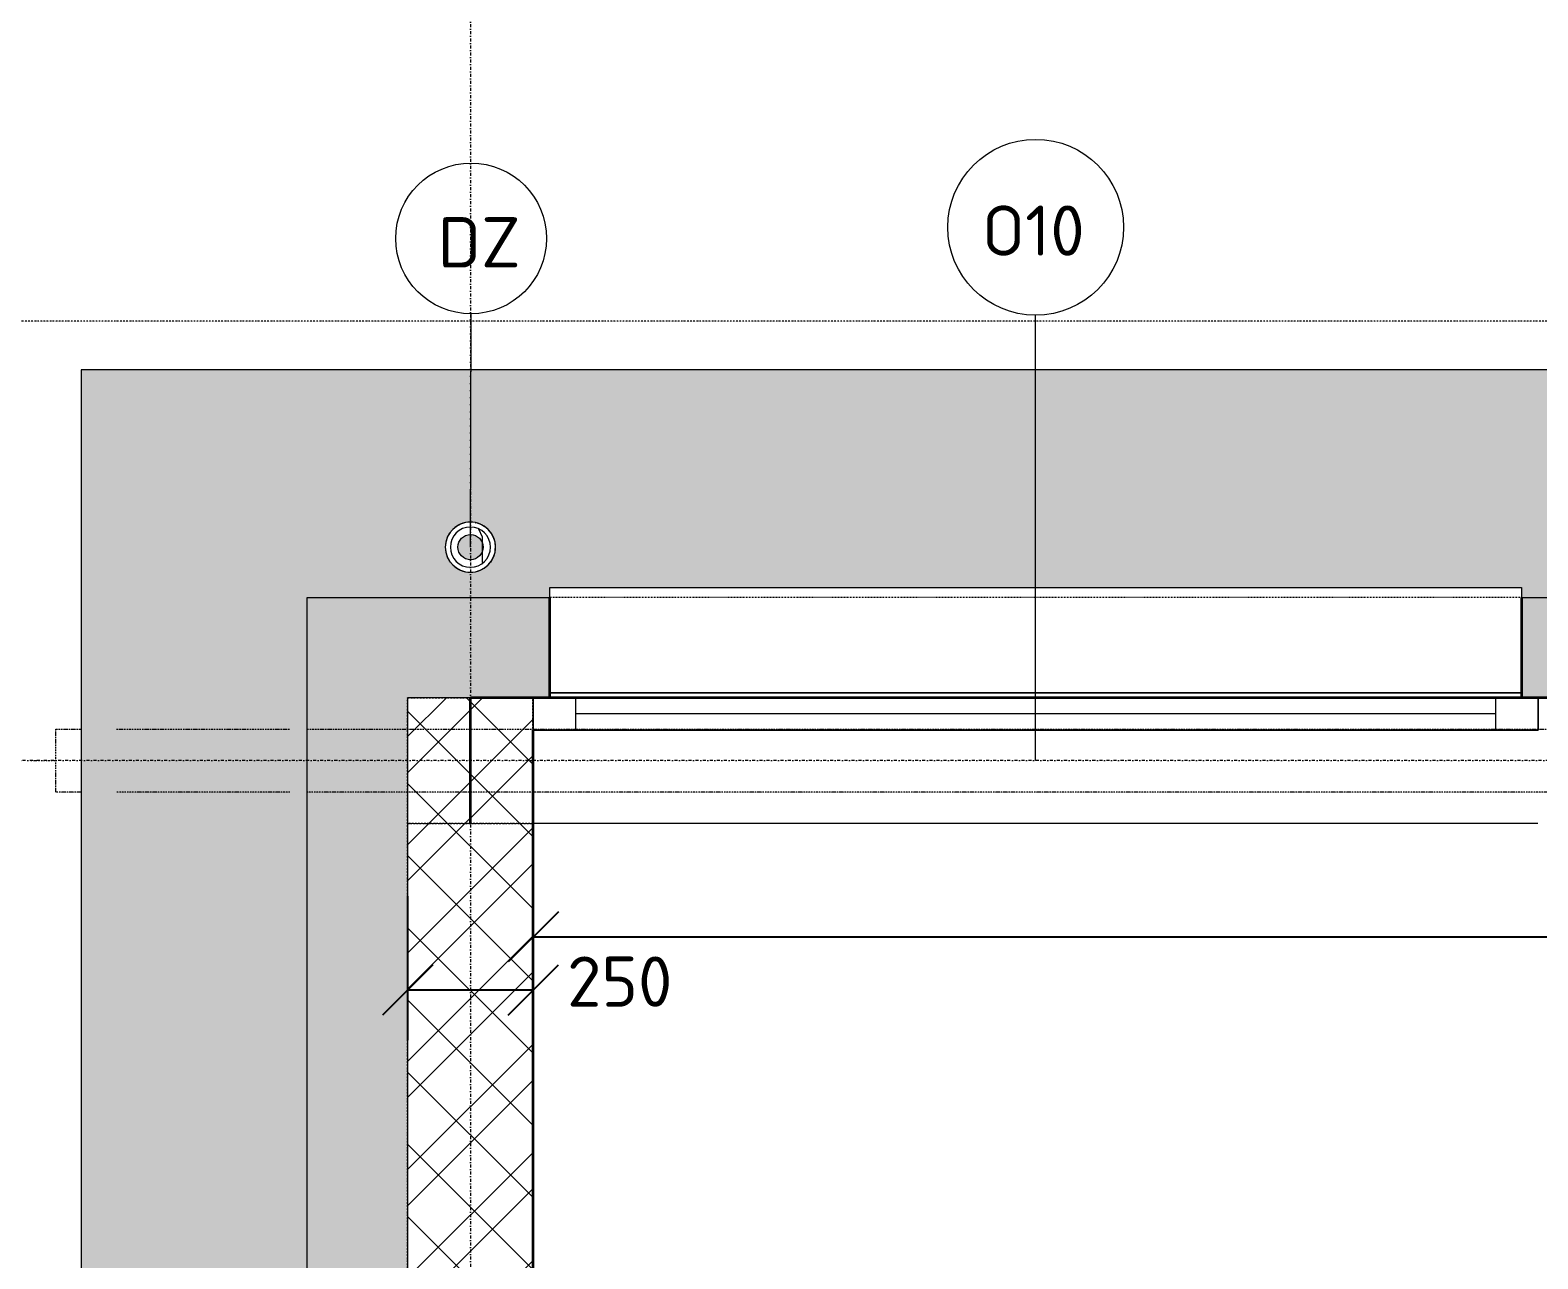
# Model space of a CAD drawing. Extents: x 43000 to 200282, y 3579 to 63943.
# Drawn here: x 45618 to 48619, y 16061 to 18507 of the extents above; entities that cross this region are included whole.
import ezdxf

# ---------------------------------------------------------------- set-up
doc = ezdxf.new("R2010")
doc.units = 0
doc.header["$MEASUREMENT"] = 0
for name, pattern in [('_Bodkočiarka 2_1_5_1_5', [5, 2, -1.5, 0, -1.5]), ('Bodkočiarkovaná 3mm', [5, 3, -1, 0, -1]), ('Bodkočiarkovaná 4mm', [6, 4, -1, 0, -1]), ('Bodkočiarkovaná 6mm', [14, 6, -4, 0, -4]), ('ciarkovana 1_5mm', [3, 1.5, -1.5]), ('Nad rovinou rezu _viditeľná hrana_', [6, 3, -1.5, 0, -1.5])]:
    doc.linetypes.add(name, pattern=pattern)
doc.layers.get('Defpoints').update_dxf_attribs({"color": 242, "linetype": 'CONTINUOUS'})
for name, color, linetype, lineweight in [('0-1', 7, 'CONTINUOUS', 5), ('_Thin Lines_', 7, 'CONTINUOUS', 18), ('Architrave', 7, 'Bodkočiarkovaná 4mm', 9), ('Bodkočiarkovaná_0_18_čierna', 7, '_Bodkočiarka 2_1_5_1_5', 9), ('Common Edges', 7, 'CONTINUOUS', 18), ('Dimensions', 7, 'CONTINUOUS', 9), ('Frame_Mullion', 7, 'CONTINUOUS', 18), ('Generic Annotations', 7, 'CONTINUOUS', 9), ('Generic Models', 7, 'CONTINUOUS', 9), ('Grids-1', 7, 'Bodkočiarkovaná 6mm', 9), ('Walls', 7, 'CONTINUOUS', 18), ('Walls-2', 7, 'CONTINUOUS', 35), ('Walls-3', 7, 'CONTINUOUS', 35), ('Window Tags', 7, 'CONTINUOUS', 9), ('Windows', 7, 'CONTINUOUS', 18)]:
    doc.layers.add(name, color=color, linetype=linetype, lineweight=lineweight)
for name, color, linetype, lineweight, true_color in [('_Hidden Lines_-1', 9, 'ciarkovana 1_5mm', 18, 0x808080), ('Cut Pattern-1', 7, 'CONTINUOUS', 9, 0x787878), ('Cut Pattern-2', 9, 'CONTINUOUS', 9, 0x808080), ('Detail Items-2', 7, 'CONTINUOUS', 9, 0xc0c0c0), ('Floors-1', 7, 'Nad rovinou rezu _viditeľná hrana_', 9, 0x666666), ('Nad rovinou rezu-1', 7, 'Bodkočiarkovaná 3mm', 9, 0xc0c0c0), ('Roofs-1', 7, 'Nad rovinou rezu _viditeľná hrana_', 9, 0x666666), ('Surface Pattern-1', 7, 'CONTINUOUS', 9, 0xc0c0c0), ('Walls-1', 7, 'Nad rovinou rezu _viditeľná hrana_', 9, 0x666666)]:
    doc.layers.add(name, color=color, linetype=linetype, lineweight=lineweight, true_color=true_color)
doc.layers.add('koty', color=7, linetype='CONTINUOUS')
doc.styles.add('ISOCPEUR_2', font='isocpeur.ttf', dxfattribs={"height": 100})
doc.styles.add('ISOCPEUR_3', font='isocpeur.ttf', dxfattribs={"height": 70})
doc.dimstyles.new('CS_Priebežná_-_2_0_mm__stavbárska_čiarka_čERVENA', dxfattribs={"dimscale": 304.8, "dimtxt": 99.598118, "dimasz": 0.328084, "dimexe": 0.328084, "dimexo": 0.0625, "dimgap": 0, "dimtad": 1, "dimdec": 0, "dimrnd": 5, "dimzin": 0, "dimdsep": 46, "dimtxsty": 'ISOCPEUR_2', "dimblk1": 'OBLIQUE', "dimblk2": 'OBLIQUE', "dimsah": 1, "dimcen": 0.09, "dimazin": 0, "dimtfac": 1, "dimtdec": 4, "dimtix": 1, "dimtmove": 0, "dimatfit": 3, "dimfxl": 0.328084, "dimfxlon": 1, "dimtvp": 1, "dimtolj": 1, "dimtzin": 0, "dimarcsym": 2})
doc.dimstyles.new('CS_Priebežná_-_2_0_mm__stavbárska_čiarka_čERVENA_1', dxfattribs={"dimscale": 304.8, "dimtxt": 99.598118, "dimasz": 0.328084, "dimexe": 0.328084, "dimexo": 0.0625, "dimgap": 0, "dimtad": 1, "dimdec": 0, "dimrnd": 5, "dimzin": 0, "dimdsep": 46, "dimtxsty": 'ISOCPEUR_2', "dimblk1": 'OBLIQUE', "dimblk2": 'OBLIQUE', "dimsah": 1, "dimcen": 0.09, "dimazin": 0, "dimtfac": 1, "dimtdec": 4, "dimtix": 1, "dimtmove": 2, "dimatfit": 3, "dimfxl": 0.328084, "dimfxlon": 1, "dimtvp": 1, "dimtolj": 1, "dimtzin": 0, "dimarcsym": 2})

# ---------------------------------------------------------------- blocks, each defined once
blk = doc.blocks.new('VOJTEK_2026_STAT_v2_IFC_export_rvt-1-PODLAHA 1NP')
at = {"layer": 'Walls'}
blk.add_line((-7043.3, 4327.8), (-9042.9, 4327.8), dxfattribs=at)
at = {"layer": 'Walls-1'}
for p, q in [((-9043.3, 4577.8), (-9293.3, 4577.8)), ((-9293.3, 4577.8), (-9293.3, 4327.8)), ((-9043.3, 4327.8), (-9043.3, 4577.8)), ((-9293.3, 4327.8), (-9043.3, 4327.8)), ((-9293.3, 4327.8), (-9293.3, -1622.2)), ((-9043.3, 4327.8), (-9293.3, 4327.8)), ((-9043.3, -1622.2), (-9043.3, 4327.8))]:
    blk.add_line(p, q, dxfattribs=at)
blk = doc.blocks.new('Francúzske okno - 2000_2400-6322956-PODLAHA 1NP')
at = {"layer": 'Architrave'}
blk.add_line((-900, 125), (1100, 125), dxfattribs=at)
at = {"layer": 'Frame_Mullion'}
for p, q in [((-900, 61), (-900, 125)), ((-900, 125), (1100, 125)), ((-816, 125), (-816, 61)), ((1016, 61), (1016, 125)), ((1100, 125), (1100, 61)), ((1016, 93), (-816, 93)), ((1100, 61), (-900, 61))]:
    blk.add_line(p, q, dxfattribs=at)
at = {"layer": 'Windows'}
for p, q in [((1100, 125), (-900, 125)), ((-900, 125), (-900, 61)), ((1100, 61), (1100, 125)), ((-900, 61), (1100, 61))]:
    blk.add_line(p, q, dxfattribs=at)
blk = doc.blocks.new('CS_Nosnik obdlznikovy1 - 125x125-6510460-PODLAHA 1NP')
at = {"layer": 'Nad rovinou rezu-1'}
for p, q in [((-1375, 62.5), (-1325, 62.5)), ((-1375, -62.5), (-1375, 62.5)), ((-1254.6, 62.5), (-909.2, 62.5)), ((-875, 62.5), (7138.5, 62.5)), ((-1325, -62.5), (-1375, -62.5)), ((-909.2, -62.5), (-1254.6, -62.5)), ((7138.5, -62.5), (-875, -62.5))]:
    blk.add_line(p, q, dxfattribs=at)
blk = doc.blocks.new('Parapet-vonkajsi - Parapet-vonkajsi-6623184-PODLAHA 1NP')
at = {"layer": '_Hidden Lines_-1'}
blk.add_line((-967, -200), (967, -200), dxfattribs=at)
at = {"layer": 'Generic Models'}
for p, q in [((967, -10), (-967, -10)), ((-967, -10), (967, -10))]:
    blk.add_line(p, q, dxfattribs=at)
blk = doc.blocks.new('Poznamka2 - KRUZOK 2-5481640-PODLAHA 1NP')
at = {"layer": 'Generic Annotations'}
blk.add_circle((0, 0), 3, dxfattribs=at)
blk = doc.blocks.new('Popis okna1 - Popis okna-4947703-PODLAHA 1NP')
at = {"layer": 'Window Tags'}
blk.add_circle((0, 0), 3.5, dxfattribs=at)
blk = doc.blocks.new('_Oblique')
at = {"layer": 'koty', "color": 0, "lineweight": -2}
blk.add_line((-0.5, -0.5), (0.5, 0.5), dxfattribs=at)
blk = doc.blocks.new('*D368')
at = {"layer": 'Defpoints', "color": 0, "transparency": 16777216}
for p in [(46369.8, 16801.6), (46619.8, 16801.6), (46619.8, 16595.9)]:
    blk.add_point(p, dxfattribs=at)
at = {"layer": 'Dimensions', "color": 0, "lineweight": -2, "transparency": 16777216}
for p, q in [((46369.8, 16782.5), (46369.8, 16495.9)), ((46619.8, 16782.5), (46619.8, 16495.9)), ((46369.8, 16595.9), (46619.8, 16595.9))]:
    blk.add_line(p, q, dxfattribs=at)
at = {"layer": 'Dimensions', "color": 0, "lineweight": -2, "transparency": 16777216, "xscale": 100, "yscale": 100, "zscale": 100, "rotation": 180}
blk.add_blockref('_Oblique', (46369.8, 16595.9), dxfattribs=at)
at = {"layer": 'Dimensions', "color": 0, "lineweight": -2, "transparency": 16777216, "xscale": 100, "yscale": 100, "zscale": 100}
blk.add_blockref('_Oblique', (46619.8, 16595.9), dxfattribs=at)
at = {"layer": 'Dimensions', "color": 0, "transparency": 16777216, "insert": (46687.2, 16662.6), "char_height": 100, "width": 255.124, "attachment_point": 1, "line_spacing_factor": 1.149209, "style": 'ISOCPEUR_2'}
blk.add_mtext('\\A1;250', dxfattribs=at)
blk = doc.blocks.new('*D369')
at = {"layer": 'Defpoints', "color": 0, "transparency": 16777216}
for p in [(46619.8, 16801.6), (54055.2, 16801.6), (54055.2, 16701.6)]:
    blk.add_point(p, dxfattribs=at)
at = {"layer": 'Dimensions', "color": 0, "lineweight": -2, "transparency": 16777216}
for p, q in [((46619.8, 16782.5), (46619.8, 16601.6)), ((54055.2, 16782.5), (54055.2, 16601.6)), ((46619.8, 16701.6), (54055.2, 16701.6))]:
    blk.add_line(p, q, dxfattribs=at)
at = {"layer": 'Dimensions', "color": 0, "lineweight": -2, "transparency": 16777216, "xscale": 100, "yscale": 100, "zscale": 100, "rotation": 180}
blk.add_blockref('_Oblique', (46619.8, 16701.6), dxfattribs=at)
at = {"layer": 'Dimensions', "color": 0, "lineweight": -2, "transparency": 16777216, "xscale": 100, "yscale": 100, "zscale": 100}
blk.add_blockref('_Oblique', (54055.2, 16701.6), dxfattribs=at)
at = {"layer": 'Dimensions', "color": 0, "transparency": 16777216, "insert": (50337.5, 16751.6), "char_height": 100, "width": 351.658, "attachment_point": 5, "style": 'ISOCPEUR_2'}
blk.add_mtext('\\A1;7435', dxfattribs=at)

msp = doc.modelspace()

# ---------------------------------------------------------------- hatches: boundary and pattern name
at = {"layer": 'Cut Pattern-1'}
h = msp.add_hatch(dxfattribs=at)
h.set_pattern_fill('FP_1', color=256, style=0, pattern_type=2)
h.set_pattern_definition([(45, (55662.63, 12599.48), (-107.763, 107.763), []), (45, (55734.47, 12599.48), (-107.763, 107.763), []), (135, (55662.63, 12599.48), (-71.842, -71.842), [])])
h.paths.add_polyline_path([(46429.6, 10729.2), (46619.8, 10729.2), (46619.8, 17177.4), (46369.8, 17177.4), (46369.8, 10729.2)])
at = {"layer": 'Cut Pattern-2'}
h = msp.add_hatch(dxfattribs=at)
h.set_pattern_fill('FP_11', color=256, angle=-18.43, style=0, pattern_type=2)
h.set_pattern_definition([(71.57, (46173.586, 13949.483), (-0.002317, 30.482143), [2.012, -214.854, 24.079, 0]), (288.43, (46173.586, 13957.103), (0.002317, 30.482143), [2.012, -214.854, 23.736, 0]), (18.43, (46173.586, 13949.483), (-76.2062, -15.234648), [72.276, -168.669]), (341.57, (46173.586, 13957.103), (76.2062, -15.234648), [72.276, -168.669])])
h.paths.add_polyline_path([(46169.8, 10529.2), (46369.8, 10529.2), (46369.8, 17377.4), (46169.8, 17377.4), (46169.8, 10579)])
h = msp.add_hatch(dxfattribs=at)
h.set_pattern_fill('FP_10', color=256, angle=-18.43, style=0, pattern_type=2)
h.set_pattern_definition([(341.57, (50108.685, 17373.599), (30.482143, 0.002317), [2.012, -214.854, 24.079, 0]), (198.43, (50116.305, 17373.599), (30.482143, -0.002317), [2.012, -214.854, 23.736, 0]), (288.43, (50108.685, 17373.599), (-15.234648, 76.2062), [72.276, -168.669]), (251.57, (50116.305, 17373.599), (-15.234648, -76.2062), [72.276, -168.669])])
h.paths.add_polyline_path([(53427.7, 17177.4), (53855.2, 17177.4), (53855.2, 17377.4), (53427.7, 17377.4)])
h.paths.add_polyline_path([(46652.8, 17177.4), (46652.8, 17377.4), (46369.8, 17377.4), (46369.8, 17177.4), (46619.8, 17177.4)])
h.paths.add_polyline_path([(48586.8, 17177.4), (51493.7, 17177.4), (51493.7, 17377.4), (48586.8, 17377.4)])
at = {"layer": 'Detail Items-2'}
h = msp.add_hatch(dxfattribs=at)
h.set_pattern_fill('FP_24', color=256, style=0, pattern_type=2)
h.set_pattern_definition([(0, (55662.63, 12599.5), (508, 508), [50.8, -76.2, 25.4, -76.2, -279.4]), (0, (55662.63, 12599.5), (508, 508), [-228.6, 25.4, -254]), (0, (55916.63, 12650.3), (508, 508), [25.4, -482.6]), (0, (55764.23, 12675.7), (508, 508), [25.4, -50.8, 25.4, -406.4]), (0, (56018.23, 12701.1), (508, 508), [50.8, -457.2]), (0, (56069.03, 12726.5), (508, 508), [25.4, -482.6]), (0, (55916.63, 12777.3), (508, 508), [50.8, -457.2]), (0, (55662.63, 12802.7), (508, 508), [25.4, -50.8, 25.4, -127, -279.4]), (0, (55662.63, 12802.7), (508, 508), [-228.6, 76.2, -203.2]), (0, (56018.23, 12853.5), (508, 508), [50.8, -457.2]), (0, (55713.43, 12878.9), (508, 508), [50.8, -25.4, 25.4, -203.2, -203.2]), (0, (55713.43, 12878.9), (508, 508), [-304.8, 25.4, -177.8]), (0, (55688.03, 12904.3), (508, 508), [25.4, -482.6]), (0, (55865.83, 12929.7), (508, 508), [25.4, -25.4, 25.4, -431.8]), (0, (55789.63, 12955.1), (508, 508), [25.4, -482.6]), (0, (56119.83, 12980.5), (508, 508), [25.4, -482.6]), (0, (55891.23, 13005.9), (508, 508), [25.4, -203.2, 25.4, -254]), (0, (55891.23, 13031.3), (508, 508), [50.8, -457.2]), (0, (55992.83, 13056.7), (508, 508), [50.8, -457.2]), (0, (55688.03, 13082.1), (508, 508), [25.4, -304.8, 50.8, -127]), (90, (55662.63, 12828.1), (-508, 508), [101.6, -101.6, 50.8, -254]), (90, (55688.03, 12828.1), (-508, 508), [25.4, -177.8, 50.8, -254]), (90, (55713.43, 12701.1), (-508, 508), [76.2, -431.8]), (90, (55738.83, 12701.1), (-508, 508), [50.8, -457.2]), (90, (55764.23, 12624.9), (-508, 508), [25.4, -304.8, 25.4, -25.4, -127]), (90, (55764.23, 12624.9), (-508, 508), [-381, 50.8, -76.2]), (90, (55815.03, 12624.9), (-508, 508), [25.4, -177.8, 25.4, -279.4]), (90, (55840.43, 12828.1), (-508, 508), [50.8, -76.2, 25.4, -25.4, -330.2]), (90, (55840.43, 12828.1), (-508, 508), [-177.8, 50.8, -279.4]), (90, (55865.83, 12726.5), (-508, 508), [50.8, -279.4, 25.4, -152.4]), (90, (55891.23, 12624.9), (-508, 508), [25.4, -25.4, 50.8, -406.4]), (90, (55942.03, 12955.1), (-508, 508), [25.4, -482.6]), (90, (55967.43, 12955.1), (-508, 508), [50.8, -50.8, 25.4, -25.4, -355.6]), (90, (55967.43, 12955.1), (-508, 508), [-152.4, 50.8, -304.8]), (90, (55992.83, 12726.5), (-508, 508), [25.4, -25.4, 25.4, -50.8, -381]), (90, (55992.83, 12726.5), (-508, 508), [-127, 25.4, -355.6]), (90, (56069.03, 12904.3), (-508, 508), [101.6, -406.4]), (90, (56094.43, 12853.5), (-508, 508), [101.6, -76.2, 50.8, -279.4]), (90, (56119.83, 12650.3), (-508, 508), [25.4, -76.2, 50.8, -355.6]), (90, (56145.23, 12701.1), (-508, 508), [76.2, -431.8]), (45, (55865.83, 12599.5), (0, 508), [35.921, -682.5]), (45, (56145.23, 12624.9), (0, 508), [35.921, -610.658, 35.921, -35.921]), (45, (55815.03, 12650.3), (0, 508), [35.921, -287.365, 35.921, -359.214]), (45, (55942.03, 12650.3), (0, 508), [35.921, -574.738, 35.921, -71.841]), (45, (55967.43, 12650.3), (0, 508), [71.841, -287.365, 71.841, -287.372]), (45, (55840.43, 12701.1), (0, 508), [35.916, -323.291, 35.916, -35.916, -287.382]), (45, (55840.43, 12701.1), (0, 508), [-431.038, 35.916, -251.467]), (45, (56094.43, 12726.5), (0, 508), [35.921, -35.921, 35.921, -610.658]), (45, (55738.83, 12751.9), (0, 508), [35.921, -431.048, 35.921, -215.531]), (45, (56145.23, 12802.7), (0, 508), [35.916, -35.916, 35.916, -143.683, -466.991]), (45, (56145.23, 12802.7), (0, 508), [-251.43, 35.916, -431.075]), (45, (55840.43, 12878.9), (0, 508), [35.921, -682.5]), (45, (55713.43, 12904.3), (0, 508), [71.842, -646.579]), (45, (55662.63, 12955.1), (0, 508), [35.921, -35.921, 35.921, -610.658]), (45, (55942.03, 13031.3), (0, 508), [35.921, -682.5]), (45, (56094.43, 13082.1), (0, 508), [35.921, -682.5]), (135, (55891.23, 12650.3), (6e-14, 508), [35.921, -682.5]), (135, (55916.63, 12650.3), (6e-14, 508), [35.921, -682.5]), (135, (55764.23, 12675.7), (6e-14, 508), [35.921, -143.683, 71.841, -466.976]), (135, (55662.63, 12675.7), (6e-14, 508), [35.921, -682.5]), (135, (55992.83, 12751.9), (6e-14, 508), [35.921, -287.368, 35.921, -359.211]), (135, (56018.23, 12751.9), (6e-14, 508), [35.916, -215.544, 35.916, -215.494, -215.551]), (135, (56018.23, 12751.9), (6e-14, 508), [-502.869, 35.916, -179.636]), (135, (55713.43, 12777.3), (6e-14, 508), [35.921, -682.5]), (135, (56119.83, 12802.7), (6e-14, 508), [71.831, -179.603, 35.916, -35.916, -395.155]), (135, (56119.83, 12802.7), (6e-14, 508), [-323.266, 35.916, -359.239]), (135, (55789.63, 12878.9), (6e-14, 508), [35.921, -682.5]), (135, (55992.83, 12878.9), (6e-14, 508), [71.842, -646.579]), (135, (56018.23, 12878.9), (6e-14, 508), [35.921, -682.5]), (135, (55865.83, 12929.7), (6e-14, 508), [35.921, -682.5]), (135, (55713.43, 13005.9), (6e-14, 508), [35.921, -682.5]), (135, (56119.83, 13005.9), (6e-14, 508), [35.921, -682.5]), (26.565, (55713.43, 12599.48), (508.0002, -0.0009), [56.794, -1079.128]), (26.565, (55662.63, 12650.28), (508.0002, -0.0009), [56.794, -1079.128]), (26.565, (55662.63, 12675.68), (508.0002, -0.0009), [56.794, -1079.128]), (26.565, (55789.63, 12675.68), (508.0002, -0.0009), [56.794, -1079.128]), (26.565, (55764.23, 12777.28), (508.0002, -0.0009), [56.794, -1079.128]), (26.565, (55764.23, 12802.68), (508.0002, -0.0009), [56.794, -1079.128]), (26.565, (55865.83, 12904.28), (508.0002, -0.0009), [56.794, -1079.128]), (26.565, (55891.23, 12929.68), (508.0002, -0.0009), [56.794, -1079.128]), (26.565, (55688.03, 12980.48), (508.0002, -0.0009), [56.794, -1079.128]), (26.565, (55840.43, 12980.48), (508.0002, -0.0009), [56.794, -1079.128]), (63.435, (56094.43, 12599.48), (-0.0009, 508.0002), [56.794, -1079.128]), (63.435, (55967.43, 12675.68), (-0.0009, 508.0002), [56.794, -1079.128]), (63.435, (55891.23, 12726.48), (-0.0009, 508.0002), [56.794, -1079.128]), (63.435, (55967.43, 12802.68), (-0.0009, 508.0002), [56.794, -1079.128]), (63.435, (55992.83, 12802.68), (-0.0009, 508.0002), [56.794, -1079.128]), (63.435, (55815.03, 12878.88), (-0.0009, 508.0002), [56.794, -1079.128]), (63.435, (55764.23, 12904.28), (-0.0009, 508.0002), [56.794, -1079.128]), (63.435, (55967.43, 13005.88), (-0.0009, 508.0002), [56.794, -1079.128]), (63.435, (55764.23, 13056.68), (-0.0009, 508.0002), [56.794, -1079.128]), (116.565, (55688.03, 12904.28), (0.0009, 508.0002), [56.794, -1079.128]), (116.565, (55992.83, 12904.28), (0.0009, 508.0002), [56.794, -1079.128]), (116.565, (55662.63, 12929.68), (0.0009, 508.0002), [56.794, -1079.128]), (116.565, (56069.03, 13005.88), (0.0009, 508.0002), [56.794, -1079.128]), (116.565, (55738.83, 13031.28), (0.0009, 508.0002), [56.794, -1079.128]), (116.565, (55840.43, 13056.68), (0.0009, 508.0002), [56.794, -1079.128]), (153.435, (55865.83, 12599.48), (-508.0002, -0.0009), [56.794, -1079.128]), (153.435, (55764.23, 12650.28), (-508.0002, -0.0009), [56.794, -1079.128]), (153.435, (56119.83, 12675.68), (-508.0002, -0.0009), [56.794, -1079.128]), (153.435, (56069.03, 12726.48), (-508.0002, -0.0009), [56.794, -1079.128]), (153.435, (55865.83, 12777.28), (-508.0002, -0.0009), [56.794, -1079.128]), (153.435, (55738.83, 12802.68), (-508.0002, -0.0009), [56.794, -1079.128]), (153.435, (55891.23, 12802.68), (-508.0002, -0.0009), [56.794, -1079.128]), (153.435, (55815.03, 12853.48), (-508.0002, -0.0009), [56.794, -1079.128]), (153.435, (55815.03, 12980.48), (-508.0002, -0.0009), [56.794, -1079.128]), (153.435, (55662.63, 13082.08), (-508.0002, -0.0009), [56.794, -1079.128]), (153.435, (55967.43, 13082.08), (-508.0002, -0.0009), [56.794, -1079.128]), (153.435, (56018.23, 13082.08), (-508.0002, -0.0009), [56.794, -1079.128])])
h.paths.add_polyline_path([(56669.3, 10079.2), (56669.3, 10529.2), (53426.9, 10529.2), (53426.9, 10509.2), (51492.9, 10509.2), (51492.9, 10529.2), (46169.8, 10529.2), (46169.8, 17377.4), (46652.8, 17377.4), (46652.8, 17397.4), (48586.8, 17397.4), (48586.8, 17377.4), (50110.2, 17377.4), (50110.2, 17830.2), (45719.8, 17830.2), (45719.8, 10079.2), (56217.6, 10079.2)])
h.paths.add_polyline_path([(46494.8, 10379.2), (46481.8, 10380.9), (46469.8, 10385.9), (46459.4, 10393.8), (46451.5, 10404.2), (46446.5, 10416.2), (46444.9, 10430.3), (46446.5, 10442.1), (46451.5, 10454.2), (46459.4, 10464.5), (46469.8, 10472.5), (46481.8, 10477.5), (46494.8, 10479.2), (46507.7, 10477.5), (46519.8, 10472.5), (46530.1, 10464.5), (46538.1, 10454.2), (46543.1, 10442.1), (46544.8, 10429.2), (46543.1, 10416.2), (46538.1, 10404.2), (46530.1, 10393.8), (46519.8, 10385.9), (46507.7, 10380.9)])
h.paths.add_polyline_path([(45790.2, 10729.2), (45790.2, 10964.2), (46135.6, 10964.2), (46135.6, 10729.2), (46053.1, 10729.2)])
h.paths.add_polyline_path([(62755.2, 12082.7), (62755.2, 24132), (53855.2, 24132), (53855.2, 23682.1), (59263.2, 23682.1), (59263.2, 23701.7), (61197.2, 23701.7), (61197.2, 23682.1), (62305.2, 23682.1), (62305.2, 18648.7), (62336.7, 18648.7), (62336.7, 17964.7), (62305.2, 17964.7), (62305.2, 12148.2), (61744.6, 12148.2), (61744.6, 12532.2), (61201, 12532.2), (61201, 12512.2), (59267, 12512.2), (59267, 12532.2), (59235.2, 12532.2), (59235.2, 12082.7), (62241, 12082.7)])
h.paths.add_polyline_path([(62405.2, 12807.2), (62392.3, 12809), (62380.2, 12813.9), (62369.9, 12821.9), (62361.9, 12832.2), (62356.9, 12844.3), (62355.2, 12857.2), (62356.9, 12870.2), (62361.9, 12882.2), (62369.9, 12892.6), (62380.2, 12900.6), (62392.3, 12905.5), (62405.2, 12907.2), (62418.2, 12905.5), (62430.2, 12900.6), (62440.6, 12892.6), (62448.5, 12882.2), (62453.5, 12870.2), (62455.2, 12857.2), (62453.5, 12844.3), (62448.5, 12832.2), (62440.6, 12821.9), (62429.2, 12813.5), (62417.1, 12808.8)])
h.paths.add_polyline_path([(46135.6, 16927.4), (45790.2, 16927.4), (45790.2, 17162.4), (46135.6, 17162.4), (46135.6, 17119.8)])
h.paths.add_polyline_path([(46494.8, 17427.4), (46481.8, 17429.1), (46469.8, 17434.1), (46459.4, 17442.1), (46451.5, 17452.4), (46446.5, 17464.5), (46444.8, 17477.4), (46446.5, 17490.3), (46451.5, 17502.4), (46459.4, 17512.8), (46469.8, 17520.7), (46481.8, 17525.7), (46494.8, 17527.4), (46507.7, 17525.7), (46519.8, 17520.7), (46530.1, 17512.8), (46538.1, 17502.4), (46543.1, 17490.3), (46544.8, 17477.4), (46543.1, 17464.5), (46538.1, 17452.4), (46530.1, 17442.1), (46519.8, 17434.1), (46507.7, 17429.1)])
h.paths.add_polyline_path([(62402.4, 23307.1), (62389.5, 23308.8), (62377.4, 23313.8), (62367.1, 23321.7), (62359.1, 23332.1), (62354.1, 23344.1), (62352.4, 23357.1), (62354.1, 23370), (62359.1, 23382.1), (62367.1, 23392.4), (62377.4, 23400.4), (62389.5, 23405.4), (62402.4, 23407.1), (62415.4, 23405.4), (62427.4, 23400.4), (62437.8, 23392.4), (62445.7, 23382.1), (62450.7, 23370), (62452.4, 23357.1), (62450.7, 23344.1), (62445.7, 23332.1), (62437.8, 23321.7), (62427.4, 23313.8), (62415.4, 23308.8)])
at = {"layer": 'Generic Annotations'}
h = msp.add_hatch(color=256, dxfattribs=at)
edge = h.paths.add_edge_path()
edge.add_arc((46495, 17477.5), 25, 0, 360)
at = {"layer": 'Surface Pattern-1'}
h = msp.add_hatch(dxfattribs=at)
h.set_pattern_fill('FP_18', color=256, style=0, pattern_type=2)
h.set_pattern_definition([(0, (55662.63, 12595.9), (508, 507.905), [50.8, -76.2, 25.4, -76.2, -279.4]), (0, (55662.63, 12595.9), (508, 507.905), [-228.6, 25.4, -254]), (0, (55916.63, 12646.7), (508, 507.905), [25.4, -482.6]), (0, (55764.23, 12672.1), (508, 507.905), [25.4, -50.8, 25.4, -406.4]), (0, (56018.23, 12697.5), (508, 507.905), [50.8, -457.2]), (0, (56069.03, 12722.9), (508, 507.905), [25.4, -482.6]), (0, (55916.63, 12773.7), (508, 507.905), [50.8, -457.2]), (0, (55662.63, 12799.07), (508, 507.905), [25.4, -50.8, 25.4, -127, -279.4]), (0, (55662.63, 12799.07), (508, 507.905), [-228.6, 76.2, -203.2]), (0, (56018.23, 12849.86), (508, 507.905), [50.8, -457.2]), (0, (55713.43, 12875.26), (508, 507.905), [50.8, -25.4, 25.4, -203.2, -203.2]), (0, (55713.43, 12875.26), (508, 507.905), [-304.8, 25.4, -177.8]), (0, (55688.03, 12900.65), (508, 507.905), [25.4, -482.6]), (0, (55865.83, 12926.05), (508, 507.905), [25.4, -25.4, 25.4, -431.8]), (0, (55789.63, 12951.44), (508, 507.905), [25.4, -482.6]), (0, (56119.83, 12976.84), (508, 507.905), [25.4, -482.6]), (0, (55891.23, 13002.23), (508, 507.905), [25.4, -203.2, 25.4, -254]), (0, (55891.23, 13027.63), (508, 507.905), [50.8, -457.2]), (0, (55992.83, 13053), (508, 507.905), [50.8, -457.2]), (0, (55688.03, 13078.4), (508, 507.905), [25.4, -304.8, 50.8, -127]), (90, (55662.63, 12824.47), (-508, 507.905), [101.581, -101.581, 50.791, -253.953]), (90, (55688.03, 12824.47), (-508, 507.905), [25.395, -177.767, 50.791, -253.953]), (90, (55713.43, 12697.5), (-508, 507.905), [76.186, -431.72]), (90, (55738.83, 12697.5), (-508, 507.905), [50.79, -457.115]), (90, (55764.23, 12621.3), (-508, 507.905), [25.395, -304.743, 25.395, -25.395, -126.976]), (90, (55764.23, 12621.3), (-508, 507.905), [-380.929, 50.791, -76.186]), (90, (55815.03, 12621.3), (-508, 507.905), [25.395, -177.767, 25.395, -279.348]), (90, (55840.43, 12824.47), (-508, 507.905), [50.791, -76.186, 25.395, -25.395, -330.138]), (90, (55840.43, 12824.47), (-508, 507.905), [-177.767, 50.791, -279.348]), (90, (55865.83, 12722.9), (-508, 507.905), [50.791, -279.348, 25.395, -152.372]), (90, (55891.23, 12621.3), (-508, 507.905), [25.395, -25.395, 50.791, -406.324]), (90, (55942.03, 12951.44), (-508, 507.905), [25.395, -482.51]), (90, (55967.43, 12951.44), (-508, 507.905), [50.791, -50.791, 25.395, -25.395, -355.534]), (90, (55967.43, 12951.44), (-508, 507.905), [-152.372, 50.791, -304.743]), (90, (55992.83, 12722.9), (-508, 507.905), [25.395, -25.395, 25.395, -50.791, -380.929]), (90, (55992.83, 12722.9), (-508, 507.905), [-126.976, 25.395, -355.534]), (90, (56069.03, 12900.65), (-508, 507.905), [101.58, -406.324]), (90, (56094.43, 12849.86), (-508, 507.905), [101.581, -76.186, 50.791, -279.348]), (90, (56119.83, 12646.7), (-508, 507.905), [25.395, -76.186, 50.791, -355.534]), (90, (56145.23, 12697.5), (-508, 507.905), [76.186, -431.72]), (44.995, (55865.83, 12595.9), (-0.003, 507.906), [35.917, -682.436]), (44.995, (56145.23, 12621.3), (-0.003, 507.906), [35.917, -610.602, 35.917, -35.917]), (44.995, (55815.03, 12646.7), (-0.003, 507.906), [35.917, -287.339, 35.917, -359.18]), (44.995, (55942.03, 12646.7), (-0.003, 507.906), [35.917, -574.684, 35.917, -71.835]), (44.995, (55967.43, 12646.7), (-0.003, 507.906), [71.835, -287.339, 71.835, -287.346]), (44.995, (55840.43, 12697.5), (-0.003, 507.906), [35.912, -323.261, 35.912, -35.912, -287.356]), (44.995, (55840.43, 12697.5), (-0.003, 507.906), [-430.998, 35.912, -251.443]), (44.995, (56094.43, 12722.9), (-0.003, 507.906), [35.917, -35.917, 35.917, -610.602]), (44.995, (55738.83, 12748.28), (-0.003, 507.906), [35.917, -431.008, 35.917, -215.511]), (44.995, (56145.23, 12799.07), (-0.003, 507.906), [35.912, -35.912, 35.912, -143.669, -466.947]), (44.995, (56145.23, 12799.07), (-0.003, 507.906), [-251.406, 35.912, -431.035]), (44.995, (55840.43, 12875.26), (-0.003, 507.906), [35.917, -682.436]), (44.995, (55713.43, 12900.65), (-0.003, 507.906), [71.835, -646.518]), (44.995, (55662.63, 12951.44), (-0.003, 507.906), [35.917, -35.917, 35.917, -610.602]), (44.995, (55942.03, 13027.63), (-0.003, 507.906), [35.917, -682.436]), (44.995, (56094.43, 13078.42), (-0.003, 507.906), [35.917, -682.436]), (135.005, (55891.23, 12646.7), (0.003, 507.906), [35.917, -682.436]), (135.005, (55916.63, 12646.7), (0.003, 507.906), [35.917, -682.436]), (135.005, (55764.23, 12672.1), (0.003, 507.906), [35.917, -143.669, 71.835, -466.932]), (135.005, (55662.63, 12672.1), (0.003, 507.906), [35.917, -682.436]), (135.005, (55992.83, 12748.28), (0.003, 507.906), [35.917, -287.341, 35.917, -359.177]), (135.005, (56018.23, 12748.28), (0.003, 507.906), [35.912, -215.524, 35.912, -215.474, -215.531]), (135.005, (56018.23, 12748.28), (0.003, 507.906), [-502.822, 35.912, -179.619]), (135.005, (55713.43, 12773.68), (0.003, 507.906), [35.917, -682.436]), (135.005, (56119.83, 12799.07), (0.003, 507.906), [71.825, -179.587, 35.912, -35.912, -395.118]), (135.005, (56119.83, 12799.07), (0.003, 507.906), [-323.236, 35.912, -359.206]), (135.005, (55789.63, 12875.26), (0.003, 507.906), [35.917, -682.436]), (135.005, (55992.83, 12875.26), (0.003, 507.906), [71.835, -646.518]), (135.005, (56018.23, 12875.26), (0.003, 507.906), [35.917, -682.436]), (135.005, (55865.83, 12926.05), (0.003, 507.906), [35.917, -682.436]), (135.005, (55713.43, 13002.23), (0.003, 507.906), [35.917, -682.436]), (135.005, (56119.83, 13002.23), (0.003, 507.906), [35.917, -682.436]), (26.561, (55713.43, 12595.9), (508, 0.0016), [56.792, -1079.088]), (26.561, (55662.63, 12646.7), (508, 0.0016), [56.792, -1079.088]), (26.561, (55662.63, 12672.1), (508, 0.0016), [56.792, -1079.088]), (26.561, (55789.63, 12672.1), (508, 0.0016), [56.792, -1079.088]), (26.561, (55764.23, 12773.68), (508, 0.0016), [56.792, -1079.088]), (26.561, (55764.23, 12799.07), (508, 0.0016), [56.792, -1079.088]), (26.561, (55865.83, 12900.65), (508, 0.0016), [56.792, -1079.088]), (26.561, (55891.23, 12926.05), (508, 0.0016), [56.792, -1079.088]), (26.561, (55688.03, 12976.84), (508, 0.0016), [56.792, -1079.088]), (26.561, (55840.43, 12976.84), (508, 0.0016), [56.792, -1079.088]), (63.431, (56094.43, 12595.9), (-0.003, 507.905), [56.786, -1078.967]), (63.431, (55967.43, 12672.1), (-0.003, 507.905), [56.786, -1078.967]), (63.431, (55891.23, 12722.89), (-0.003, 507.905), [56.786, -1078.967]), (63.431, (55967.43, 12799.07), (-0.003, 507.905), [56.786, -1078.967]), (63.431, (55992.83, 12799.07), (-0.003, 507.905), [56.786, -1078.967]), (63.431, (55815.03, 12875.26), (-0.003, 507.905), [56.786, -1078.967]), (63.431, (55764.23, 12900.65), (-0.003, 507.905), [56.786, -1078.967]), (63.431, (55967.43, 13002.23), (-0.003, 507.905), [56.786, -1078.967]), (63.431, (55764.23, 13053.02), (-0.003, 507.905), [56.786, -1078.967]), (116.569, (55688.03, 12900.65), (0.003, 507.905), [56.786, -1078.967]), (116.569, (55992.83, 12900.65), (0.003, 507.905), [56.786, -1078.967]), (116.569, (55662.63, 12926.05), (0.003, 507.905), [56.786, -1078.967]), (116.569, (56069.03, 13002.23), (0.003, 507.905), [56.786, -1078.967]), (116.569, (55738.83, 13027.63), (0.003, 507.905), [56.786, -1078.967]), (116.569, (55840.43, 13053.02), (0.003, 507.905), [56.786, -1078.967]), (153.439, (55865.83, 12595.9), (-508, 0.0016), [56.792, -1079.088]), (153.439, (55764.23, 12646.7), (-508, 0.0016), [56.792, -1079.088]), (153.439, (56119.83, 12672.1), (-508, 0.0016), [56.792, -1079.088]), (153.439, (56069.03, 12722.89), (-508, 0.0016), [56.792, -1079.088]), (153.439, (55865.83, 12773.68), (-508, 0.0016), [56.792, -1079.088]), (153.439, (55738.83, 12799.07), (-508, 0.0016), [56.792, -1079.088]), (153.439, (55891.23, 12799.07), (-508, 0.0016), [56.792, -1079.088]), (153.439, (55815.03, 12849.86), (-508, 0.0016), [56.792, -1079.088]), (153.439, (55815.03, 12976.84), (-508, 0.0016), [56.792, -1079.088]), (153.439, (55662.63, 13078.42), (-508, 0.0016), [56.792, -1079.088]), (153.439, (55967.43, 13078.42), (-508, 0.0016), [56.792, -1079.088]), (153.439, (56018.23, 13078.42), (-508, 0.0016), [56.792, -1079.088])])
h.paths.add_polyline_path([(46494.8, 17427.4), (46507.7, 17429.1), (46514.4, 17431.9), (46502.2, 17429.1)])
h.paths.add_polyline_path([(46494.8, 17427.4), (46475.1, 17431.9), (46481.8, 17429.1)])
h.paths.add_polyline_path([(46472.1, 17433.1), (46457, 17445.1), (46460.1, 17441.5), (46469.8, 17434.1)])
h.paths.add_polyline_path([(46517.5, 17433.1), (46519.8, 17434.1), (46530.7, 17442.8), (46532.5, 17445.1), (46518.7, 17434.1)])
h.paths.add_polyline_path([(46494.8, 17437.4), (46514.8, 17442.8), (46529.4, 17457.4), (46534.8, 17477.4), (46529.4, 17497.4), (46514.8, 17512.1), (46494.8, 17517.4), (46474.8, 17512.1), (46460.1, 17497.4), (46454.8, 17477.4), (46460.1, 17457.4), (46474.8, 17442.8)])
h.paths.add_polyline_path([(46454.8, 17448.1), (46446.5, 17464.5), (46451.5, 17452.4)])
h.paths.add_polyline_path([(46534.8, 17448.1), (46538.1, 17452.4), (46542.6, 17464.5), (46536.8, 17452.4)])
h.paths.add_polyline_path([(46446, 17467.9), (46446, 17486.9), (46444.8, 17477.4)])
h.paths.add_polyline_path([(46543.5, 17467.9), (46544.8, 17477.4), (46543.5, 17486.9), (46543.5, 17477.4)])
h.paths.add_polyline_path([(46446.3, 17489.1), (46454.8, 17506.7), (46451.5, 17502.4), (46446.5, 17490.3)])
h.paths.add_polyline_path([(46543.2, 17489.1), (46543.1, 17490.3), (46538.1, 17502.4), (46534.8, 17506.7), (46543.1, 17489.5)])
h.paths.add_polyline_path([(46457, 17509.7), (46472.1, 17521.7), (46469.8, 17520.7), (46458.9, 17512.1)])
h.paths.add_polyline_path([(46532.5, 17509.7), (46529.4, 17513.3), (46519.8, 17520.7), (46517.5, 17521.7), (46530.1, 17511.6)])
h.paths.add_polyline_path([(46475.1, 17522.9), (46494.8, 17527.4), (46481.8, 17525.7)])
h.paths.add_polyline_path([(46514.4, 17522.9), (46507.7, 17525.7), (46494.8, 17527.4), (46507.7, 17524.5)])
h = msp.add_hatch(dxfattribs=at)
h.set_pattern_fill('FP_19', color=256, style=0, pattern_type=2)
h.set_pattern_definition([(0, (55664.43, 12599.5), (507.904, 508), [50.79, -76.186, 25.395, -76.186, -279.347]), (0, (55664.43, 12599.5), (507.904, 508), [-228.557, 25.395, -253.952]), (0, (55918.4, 12650.3), (507.904, 508), [25.395, -482.51]), (0, (55766, 12675.7), (507.904, 508), [25.395, -50.79, 25.395, -406.323]), (0, (56019.97, 12701.1), (507.904, 508), [50.79, -457.114]), (0, (56070.76, 12726.5), (507.904, 508), [25.395, -482.51]), (0, (55918.4, 12777.3), (507.904, 508), [50.79, -457.114]), (0, (55664.43, 12802.7), (507.904, 508), [25.395, -50.79, 25.395, -126.976, -279.347]), (0, (55664.43, 12802.7), (507.904, 508), [-228.557, 76.186, -203.162]), (0, (56019.97, 12853.5), (507.904, 508), [50.79, -457.114]), (0, (55715.23, 12878.9), (507.904, 508), [50.79, -25.395, 25.395, -203.162, -203.162]), (0, (55715.23, 12878.9), (507.904, 508), [-304.743, 25.395, -177.766]), (0, (55689.83, 12904.3), (507.904, 508), [25.395, -482.51]), (0, (55867.6, 12929.7), (507.904, 508), [25.395, -25.395, 25.395, -431.719]), (0, (55791.4, 12955.1), (507.904, 508), [25.395, -482.51]), (0, (56121.55, 12980.5), (507.904, 508), [25.395, -482.51]), (0, (55893, 13005.9), (507.904, 508), [25.395, -203.162, 25.395, -253.952]), (0, (55893, 13031.3), (507.904, 508), [50.79, -457.114]), (0, (55994.57, 13056.7), (507.904, 508), [50.79, -457.114]), (0, (55689.83, 13082.1), (507.904, 508), [25.395, -304.743, 50.79, -126.976]), (90, (55664.43, 12828.1), (-507.904, 508), [101.6, -101.6, 50.8, -254]), (90, (55689.83, 12828.1), (-507.904, 508), [25.4, -177.8, 50.8, -254]), (90, (55715.23, 12701.1), (-507.904, 508), [76.2, -431.8]), (90, (55740.6, 12701.1), (-507.904, 508), [50.8, -457.2]), (90, (55766, 12624.9), (-507.904, 508), [25.4, -304.8, 25.4, -25.4, -127]), (90, (55766, 12624.9), (-507.904, 508), [-381, 50.8, -76.2]), (90, (55816.8, 12624.9), (-507.904, 508), [25.4, -177.8, 25.4, -279.4]), (90, (55842.2, 12828.1), (-507.904, 508), [50.8, -76.2, 25.4, -25.4, -330.2]), (90, (55842.2, 12828.1), (-507.904, 508), [-177.8, 50.8, -279.4]), (90, (55867.6, 12726.5), (-507.904, 508), [50.8, -279.4, 25.4, -152.4]), (90, (55893, 12624.9), (-507.904, 508), [25.4, -25.4, 50.8, -406.4]), (90, (55943.8, 12955.1), (-507.904, 508), [25.4, -482.6]), (90, (55969.2, 12955.1), (-507.904, 508), [50.8, -50.8, 25.4, -25.4, -355.6]), (90, (55969.2, 12955.1), (-507.904, 508), [-152.4, 50.8, -304.8]), (90, (55994.57, 12726.5), (-507.904, 508), [25.4, -25.4, 25.4, -50.8, -381]), (90, (55994.57, 12726.5), (-507.904, 508), [-127, 25.4, -355.6]), (90, (56070.76, 12904.3), (-507.904, 508), [101.6, -406.4]), (90, (56096.15, 12853.5), (-507.904, 508), [101.6, -76.2, 50.8, -279.4]), (90, (56121.55, 12650.3), (-507.904, 508), [25.4, -76.2, 50.8, -355.6]), (90, (56146.94, 12701.1), (-507.904, 508), [76.2, -431.8]), (45.005, (55867.6, 12599.5), (0.004, 508), [35.917, -682.435]), (45.005, (56146.94, 12624.9), (0.004, 508), [35.917, -610.601, 35.917, -35.917]), (45.005, (55816.8, 12650.3), (0.004, 508), [35.917, -287.338, 35.917, -359.18]), (45.005, (55943.78, 12650.3), (0.004, 508), [35.917, -574.684, 35.917, -71.835]), (45.005, (55969.18, 12650.3), (0.004, 508), [71.835, -287.338, 71.835, -287.345]), (45.005, (55842.2, 12701.1), (0.004, 508), [35.912, -323.261, 35.912, -35.912, -287.355]), (45.005, (55842.2, 12701.1), (0.004, 508), [-430.997, 35.912, -251.443]), (45.005, (56096.15, 12726.5), (0.004, 508), [35.917, -35.917, 35.917, -610.601]), (45.005, (55740.62, 12751.9), (0.004, 508), [35.917, -431.008, 35.917, -215.511]), (45.005, (56146.94, 12802.7), (0.004, 508), [35.912, -35.912, 35.912, -143.669, -466.947]), (45.005, (56146.94, 12802.7), (0.004, 508), [-251.406, 35.912, -431.035]), (45.005, (55842.2, 12878.9), (0.004, 508), [35.917, -682.435]), (45.005, (55715.23, 12904.3), (0.004, 508), [71.835, -646.518]), (45.005, (55664.43, 12955.1), (0.004, 508), [35.917, -35.917, 35.917, -610.601]), (45.005, (55943.78, 13031.3), (0.004, 508), [35.917, -682.435]), (45.005, (56096.15, 13082.1), (0.004, 508), [35.917, -682.435]), (134.995, (55893, 12650.3), (-0.004, 508), [35.917, -682.435]), (134.995, (55918.4, 12650.3), (-0.004, 508), [35.917, -682.435]), (134.995, (55766, 12675.7), (-0.004, 508), [35.917, -143.669, 71.835, -466.932]), (134.995, (55664.43, 12675.7), (-0.004, 508), [35.917, -682.435]), (134.995, (55994.57, 12751.9), (-0.004, 508), [35.917, -287.341, 35.917, -359.177]), (134.995, (56019.97, 12751.9), (-0.004, 508), [35.912, -215.524, 35.912, -215.473, -215.531]), (134.995, (56019.97, 12751.9), (-0.004, 508), [-502.822, 35.912, -179.619]), (134.995, (55715.23, 12777.3), (-0.004, 508), [35.917, -682.435]), (134.995, (56121.55, 12802.7), (-0.004, 508), [71.824, -179.586, 35.912, -35.912, -395.117]), (134.995, (56121.55, 12802.7), (-0.004, 508), [-323.235, 35.912, -359.205]), (134.995, (55791.4, 12878.9), (-0.004, 508), [35.917, -682.435]), (134.995, (55994.57, 12878.9), (-0.004, 508), [71.835, -646.518]), (134.995, (56019.97, 12878.9), (-0.004, 508), [35.917, -682.435]), (134.995, (55867.6, 12929.7), (-0.004, 508), [35.917, -682.435]), (134.995, (55715.23, 13005.9), (-0.004, 508), [35.917, -682.435]), (134.995, (56121.55, 13005.9), (-0.004, 508), [35.917, -682.435]), (26.569, (55715.23, 12599.48), (507.904, -0.0035), [56.786, -1078.965]), (26.569, (55664.43, 12650.28), (507.904, -0.0035), [56.786, -1078.965]), (26.569, (55664.43, 12675.68), (507.904, -0.0035), [56.786, -1078.965]), (26.569, (55791.4, 12675.68), (507.904, -0.0035), [56.786, -1078.965]), (26.569, (55766.02, 12777.28), (507.904, -0.0035), [56.786, -1078.965]), (26.569, (55766.02, 12802.68), (507.904, -0.0035), [56.786, -1078.965]), (26.569, (55867.6, 12904.28), (507.904, -0.0035), [56.786, -1078.965]), (26.569, (55893, 12929.68), (507.904, -0.0035), [56.786, -1078.965]), (26.569, (55689.83, 12980.48), (507.904, -0.0035), [56.786, -1078.965]), (26.569, (55842.2, 12980.48), (507.904, -0.0035), [56.786, -1078.965]), (63.439, (56096.15, 12599.48), (0.0025, 507.9998), [56.792, -1079.087]), (63.439, (55969.18, 12675.68), (0.0025, 507.9998), [56.792, -1079.087]), (63.439, (55893, 12726.48), (0.0025, 507.9998), [56.792, -1079.087]), (63.439, (55969.18, 12802.68), (0.0025, 507.9998), [56.792, -1079.087]), (63.439, (55994.57, 12802.68), (0.0025, 507.9998), [56.792, -1079.087]), (63.439, (55816.8, 12878.88), (0.0025, 507.9998), [56.792, -1079.087]), (63.439, (55766.02, 12904.28), (0.0025, 508), [56.792, -1079.087]), (63.439, (55969.18, 13005.88), (0.0025, 507.9998), [56.792, -1079.087]), (63.439, (55766.02, 13056.68), (0.0025, 508), [56.792, -1079.087]), (116.561, (55689.83, 12904.28), (-0.0025, 508), [56.792, -1079.087]), (116.561, (55994.57, 12904.28), (-0.0025, 507.9998), [56.792, -1079.087]), (116.561, (55664.43, 12929.68), (-0.0025, 508), [56.792, -1079.087]), (116.561, (56070.76, 13005.88), (-0.0025, 507.9998), [56.792, -1079.087]), (116.561, (55740.62, 13031.28), (-0.0025, 508), [56.792, -1079.087]), (116.561, (55842.2, 13056.68), (-0.0025, 508), [56.792, -1079.087]), (153.431, (55867.6, 12599.48), (-507.904, -0.0035), [56.786, -1078.965]), (153.431, (55766.02, 12650.28), (-507.904, -0.0035), [56.786, -1078.965]), (153.431, (56121.55, 12675.68), (-507.904, -0.0035), [56.786, -1078.965]), (153.431, (56070.76, 12726.48), (-507.904, -0.0035), [56.786, -1078.965]), (153.431, (55867.6, 12777.28), (-507.904, -0.0035), [56.786, -1078.965]), (153.431, (55740.62, 12802.68), (-507.904, -0.0035), [56.786, -1078.965]), (153.431, (55893, 12802.68), (-507.904, -0.0035), [56.786, -1078.965]), (153.431, (55816.8, 12853.48), (-507.904, -0.0035), [56.786, -1078.965]), (153.431, (55816.8, 12980.48), (-507.904, -0.0035), [56.786, -1078.965]), (153.431, (55664.43, 13082.08), (-507.904, -0.0035), [56.786, -1078.965]), (153.431, (55969.18, 13082.08), (-507.904, -0.0035), [56.786, -1078.965]), (153.431, (56019.97, 13082.08), (-507.904, -0.0035), [56.786, -1078.965])])
h.paths.add_polyline_path([(46053.1, 10729.2), (46135.6, 10729.2), (46135.6, 10964.2), (45790.2, 10964.2), (45790.2, 10729.2)])
h.paths.add_polyline_path([(45790.2, 16927.4), (46135.6, 16927.4), (46135.6, 17162.4), (45790.2, 17162.4)])

# ---------------------------------------------------------------- linework, layer by layer
at = {"layer": '_Thin Lines_'}
for p, q in [((50110.2, 17830.2), (45719.8, 17830.2)), ((45719.8, 17830.2), (45719.8, 10079.2)), ((46169.8, 10529.2), (46169.8, 17377.4)), ((46169.8, 17377.4), (46652.8, 17377.4)), ((46652.8, 17377.4), (46652.8, 17397.4)), ((46652.8, 17397.4), (48586.8, 17397.4)), ((48586.8, 17397.4), (48586.8, 17377.4)), ((48586.8, 17377.4), (50110.2, 17377.4))]:
    msp.add_line(p, q, dxfattribs=at)
for start, end in [(90, 270), (270, 90)]:
    msp.add_arc((46494.8, 17477.4), 50, start, end, dxfattribs=at)
at = {"layer": 'Bodkočiarkovaná_0_18_čierna'}
msp.add_line((45619.8, 17052.4), (45669.8, 17052.4), dxfattribs=at)
at = {"layer": 'Common Edges'}
for p, q in [((46369.8, 17177.4), (46369.8, 10729.2)), ((46619.8, 17177.4), (46369.8, 17177.4))]:
    msp.add_line(p, q, dxfattribs=at)
at = {"layer": 'Floors-1'}
for p, q in [((46369.8, 10729.2), (46369.8, 17177.4)), ((46369.8, 17177.4), (46494.8, 17177.4)), ((46619.8, 16927.4), (46619.8, 10979.2))]:
    msp.add_line(p, q, dxfattribs=at)
at = {"layer": 'Generic Annotations'}
msp.add_line((46495, 17477.5), (46496.1, 17942), dxfattribs=at)
msp.add_circle((46495, 17477.5), 25, dxfattribs=at)
at = {"layer": 'Generic Models'}
for radius, start, end in [(50, 90, 113.3059), (50, 66.6941, 90), (50, 143.7992, 166.3688), (40, 90, 270), (50, 117.1715, 139.417), (40, 270, 90), (50, 40.583, 62.8285), (50, 13.6312, 36.2008), (50, 168.9964, 191.0036), (50, 193.6312, 216.2008), (50, 323.7992, 346.3688), (50, 348.9964, 11.0036), (50, 220.583, 242.8285), (50, 297.1715, 319.417), (50, 246.6941, 270), (50, 270, 293.3059)]:
    msp.add_arc((46494.8, 17477.4), radius, start, end, dxfattribs=at)
at = {"layer": 'Grids-1'}
for p, q in [((46494.8, 26005.6), (46494.8, 8226.1)), ((65744.3, 17052.4), (43565.6, 17052.4))]:
    msp.add_line(p, q, dxfattribs=at)
at = {"layer": 'Roofs-1'}
msp.add_line((54005.2, 17927.4), (45569.8, 17927.4), dxfattribs=at)
at = {"layer": 'Walls-2'}
for p in [(54055.2, 17177.4), (46494.8, 16927.4)]:
    msp.add_line(p, (46494.8, 17177.4), dxfattribs=at)
at = {"layer": 'Walls-3'}
for p, q in [((46652.8, 17177.4), (46652.8, 17377.4)), ((48586.8, 17377.4), (48586.8, 17177.4)), ((46619.8, 10979.2), (46619.8, 17113.4))]:
    msp.add_line(p, q, dxfattribs=at)
at = {"layer": 'Window Tags'}
msp.add_line((47619.8, 17052.4), (47619.8, 17939.2), dxfattribs=at)

# ---------------------------------------------------------------- block references
at = {"layer": '0-1'}
msp.add_blockref('VOJTEK_2026_STAT_v2_IFC_export_rvt-1-PODLAHA 1NP', (55662.6, 12599.5), dxfattribs=at)
at = {"layer": 'Generic Annotations', "xscale": 50, "yscale": 50, "zscale": 50}
msp.add_blockref('Poznamka2 - KRUZOK 2-5481640-PODLAHA 1NP', (46496.1, 18092), dxfattribs=at)
at = {"layer": 'Generic Models', "rotation": 180}
msp.add_blockref('Parapet-vonkajsi - Parapet-vonkajsi-6623184-PODLAHA 1NP', (47619.8, 17177.4), dxfattribs=at)
at = {"layer": 'Nad rovinou rezu-1'}
msp.add_blockref('CS_Nosnik obdlznikovy1 - 125x125-6510460-PODLAHA 1NP', (47044.8, 17052.4), dxfattribs=at)
at = {"layer": 'Window Tags', "xscale": 49.99999999999998, "yscale": 49.99999999999998, "zscale": 49.99999999999998}
msp.add_blockref('Popis okna1 - Popis okna-4947703-PODLAHA 1NP', (47619.8, 18114.2), dxfattribs=at)
at = {"layer": 'Windows'}
msp.add_blockref('Francúzske okno - 2000_2400-6322956-PODLAHA 1NP', (47519.8, 17052.4), dxfattribs=at)

# ---------------------------------------------------------------- texts
at = {"layer": 'Generic Annotations', "insert": (46429.8, 18134.4), "char_height": 100, "width": 160.337, "attachment_point": 1, "style": 'ISOCPEUR_3'}
msp.add_mtext('DZ', dxfattribs=at)
at = {"layer": 'Window Tags', "insert": (47512.8, 18157.6), "char_height": 100, "width": 248.523, "attachment_point": 1, "style": 'ISOCPEUR_2'}
msp.add_mtext('O10', dxfattribs=at)

# ---------------------------------------------------------------- dimensions: what is measured, and where the dimension line sits
at = {"layer": 'Dimensions'}
dim = msp.add_linear_dim(base=(54055.2, 16701.6), p1=(46619.8, 16801.6), p2=(54055.2, 16801.6), dimstyle='CS_Priebežná_-_2_0_mm__stavbárska_čiarka_čERVENA', override={"dimpost": '<>', "dimfxl": 7435.439042}, dxfattribs=at)
dim.commit()
dim.dimension.update_dxf_attribs({"geometry": '*D369', "text_midpoint": (50337.5, 16751.6)})
dim = msp.add_linear_dim(base=(46619.8, 16595.9), p1=(46369.8, 16801.6), p2=(46619.8, 16801.6), dimstyle='CS_Priebežná_-_2_0_mm__stavbárska_čiarka_čERVENA_1', override={"dimpost": '<>', "dimfxl": 250}, dxfattribs=at)
dim.commit()
dim.dimension.update_dxf_attribs({"geometry": '*D368', "text_midpoint": (46814.8, 16595.9), "dimtype": 160})

doc.saveas('drawing.dxf')
